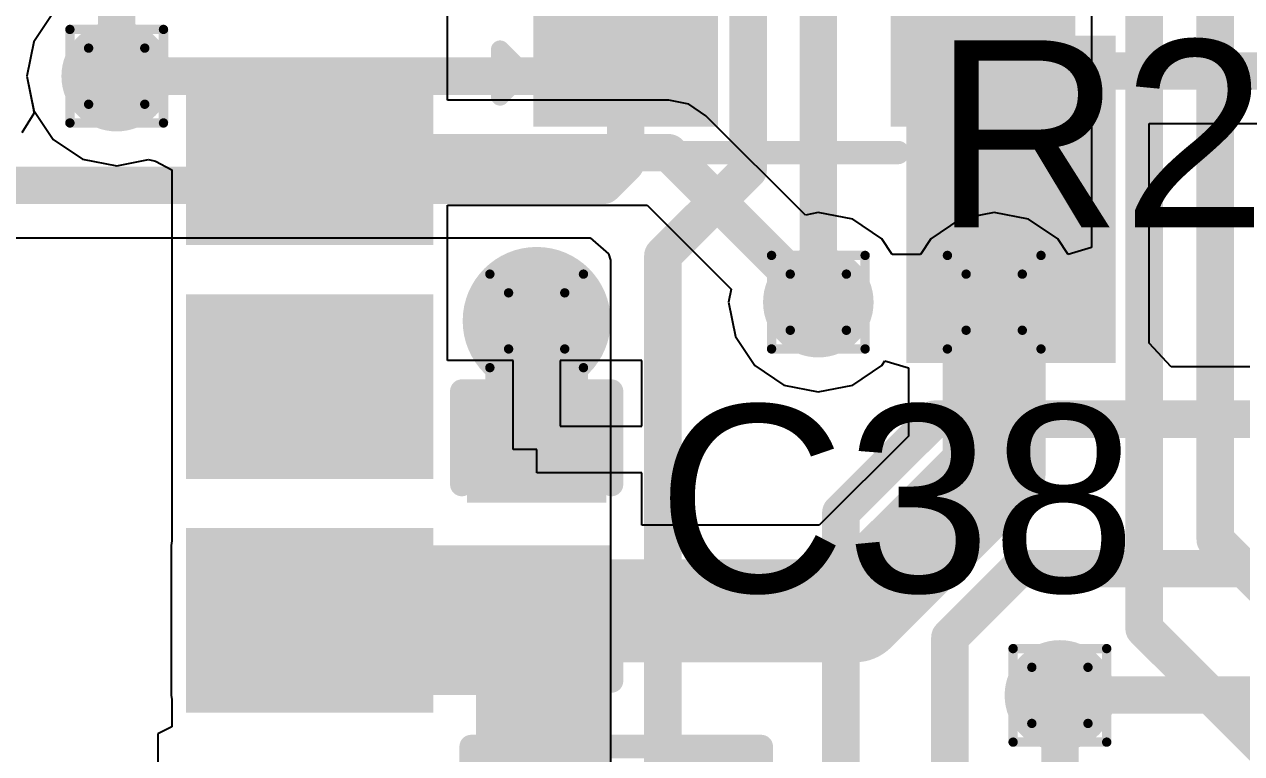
# Model space of a CAD drawing. Header units: inches. Extents: x -8 to 210, y -39 to 109.
# Drawn here: x 13.42 to 20.03, y 31.56 to 35.52 of the extents above; entities that cross this region are included whole.
import ezdxf

# ---------------------------------------------------------------- set-up
doc = ezdxf.new("R2010")
doc.units = ezdxf.units.IN
for name, color, linetype in [('Bottom Layer', 5, 'Continuous'), ('Bottom Overlay', 54, 'Continuous'), ('Bottom Paste', 16, 'Continuous'), ('Bottom Solder', 6, 'Continuous'), ('Drill Drawing', 1, 'Continuous'), ('Top Layer', 1, 'Continuous'), ('Top Overlay', 2, 'Continuous'), ('Top Paste', 8, 'Continuous'), ('Top Solder', 216, 'Continuous'), ('Via Holes', 16, 'Continuous')]:
    doc.layers.add(name, color=color, linetype=linetype)
doc.styles.add('Arial', font='', dxfattribs={"height": 0.2})
doc.styles.get('Arial').set_extended_font_data('Arial')

# ---------------------------------------------------------------- blocks, each defined once
blk = doc.blocks.new('XKNANO_113_9')
at = {"layer": 'Top Layer'}
for points in [[(-2.69, 7.31), (-1.89, 7.31), (-1.89, 6.17), (-2.69, 6.17)], [(-1.42, 7.31), (-0.62, 7.31), (-0.62, 6.17), (-1.42, 6.17)], [(-0.15, 7.31), (0.65, 7.31), (0.65, 6.17), (-0.15, 6.17)]]:
    blk.add_hatch(color=1, dxfattribs=at).paths.add_polyline_path(points)
at = {"layer": 'Top Paste'}
for points in [[(-2.69, 7.31), (-1.89, 7.31), (-1.89, 6.17), (-2.69, 6.17)], [(-1.42, 7.31), (-0.62, 7.31), (-0.62, 6.17), (-1.42, 6.17)], [(-0.15, 7.31), (0.65, 7.31), (0.65, 6.17), (-0.15, 6.17)]]:
    blk.add_hatch(color=8, dxfattribs=at).paths.add_polyline_path(points)
at = {"layer": 'Top Solder'}
for points in [[(-2.7916, 7.4116), (-1.7884, 7.4116), (-1.7884, 6.0684), (-2.7916, 6.0684)], [(-1.5216, 7.4116), (-0.5184, 7.4116), (-0.5184, 6.0684), (-1.5216, 6.0684)], [(-0.2516, 7.4116), (0.7516, 7.4116), (0.7516, 6.0684), (-0.2516, 6.0684)]]:
    blk.add_hatch(color=216, dxfattribs=at).paths.add_polyline_path(points)
blk = doc.blocks.new('SOT_363_B_17')
at = {"layer": 'Bottom Layer'}
for points in [[(-1.37, 0.45), (-1.37, 0.85), (-0.57, 0.85), (-0.57, 0.45)], [(0.57, 0.45), (0.57, 0.85), (1.37, 0.85), (1.37, 0.45)], [(-1.37, -0.2), (-1.37, 0.2), (-0.57, 0.2), (-0.57, -0.2)], [(0.57, -0.2), (0.57, 0.2), (1.37, 0.2), (1.37, -0.2)], [(-1.37, -0.85), (-1.37, -0.45), (-0.57, -0.45), (-0.57, -0.85)], [(0.57, -0.85), (0.57, -0.45), (1.37, -0.45), (1.37, -0.85)]]:
    blk.add_hatch(color=5, dxfattribs=at).paths.add_polyline_path(points)
at = {"layer": 'Bottom Paste'}
for points in [[(-1.37, 0.45), (-1.37, 0.85), (-0.57, 0.85), (-0.57, 0.45)], [(0.57, 0.45), (0.57, 0.85), (1.37, 0.85), (1.37, 0.45)], [(-1.37, -0.2), (-1.37, 0.2), (-0.57, 0.2), (-0.57, -0.2)], [(0.57, -0.2), (0.57, 0.2), (1.37, 0.2), (1.37, -0.2)], [(-1.37, -0.85), (-1.37, -0.45), (-0.57, -0.45), (-0.57, -0.85)], [(0.57, -0.85), (0.57, -0.45), (1.37, -0.45), (1.37, -0.85)]]:
    blk.add_hatch(color=16, dxfattribs=at).paths.add_polyline_path(points)
at = {"layer": 'Bottom Solder'}
for points in [[(-1.4716, 0.3484), (-1.4716, 0.9516), (-0.4684, 0.9516), (-0.4684, 0.3484)], [(0.4684, 0.3484), (0.4684, 0.9516), (1.4716, 0.9516), (1.4716, 0.3484)], [(-1.4716, -0.3016), (-1.4716, 0.3016), (-0.4684, 0.3016), (-0.4684, -0.3016)], [(0.4684, -0.3016), (0.4684, 0.3016), (1.4716, 0.3016), (1.4716, -0.3016)], [(-1.4716, -0.9516), (-1.4716, -0.3484), (-0.4684, -0.3484), (-0.4684, -0.9516)], [(0.4684, -0.9516), (0.4684, -0.3484), (1.4716, -0.3484), (1.4716, -0.9516)]]:
    blk.add_hatch(color=6, dxfattribs=at).paths.add_polyline_path(points)
at = {"layer": 'Bottom Overlay'}
for points in [[(-0.6604, 1.0922, 0.127, 0.127, 0), (0.508, 1.0922, 0.127, 0.127, 0)], [(-1.651, -0.5334, 0.1, 0.1, 0), (-1.524, -0.6604, 0.1, 0.1, 0)], [(-1.651, -0.7874, 0.1, 0.1, 0), (-1.651, -0.5334, 0.1, 0.1, 0)], [(-1.651, -0.7874, 0.1, 0.1, 0), (-1.524, -0.6604, 0.1, 0.1, 0)], [(-0.6604, -1.0922, 0.127, 0.127, 0), (0.508, -1.0922, 0.127, 0.127, 0)]]:
    blk.add_lwpolyline(points, format="xyseb", dxfattribs=at)
for points in [[(-0.6921, 1.0922, 0.0635, 0.0635, 1), (-0.6287, 1.0922, 0.0635, 0.0635, 1)], [(0.4763, 1.0922, 0.0635, 0.0635, 1), (0.5398, 1.0922, 0.0635, 0.0635, 1)], [(-1.676, -0.5334, 0.05, 0.05, 1), (-1.626, -0.5334, 0.05, 0.05, 1)], [(-1.676, -0.5334, 0.05, 0.05, 1), (-1.626, -0.5334, 0.05, 0.05, 1)], [(-1.549, -0.6604, 0.05, 0.05, 1), (-1.499, -0.6604, 0.05, 0.05, 1)], [(-1.549, -0.6604, 0.05, 0.05, 1), (-1.499, -0.6604, 0.05, 0.05, 1)], [(-1.676, -0.7874, 0.05, 0.05, 1), (-1.626, -0.7874, 0.05, 0.05, 1)], [(-1.676, -0.7874, 0.05, 0.05, 1), (-1.626, -0.7874, 0.05, 0.05, 1)], [(-0.6921, -1.0922, 0.0635, 0.0635, 1), (-0.6287, -1.0922, 0.0635, 0.0635, 1)], [(0.4763, -1.0922, 0.0635, 0.0635, 1), (0.5398, -1.0922, 0.0635, 0.0635, 1)]]:
    blk.add_lwpolyline(points, format="xyseb", close=True, dxfattribs=at)
blk = doc.blocks.new('R___0402_44')
at = {"layer": 'Top Layer'}
for points in [[(-0.6985, -0.3175), (-0.6985, 0.3175), (-0.2413, 0.3175), (-0.2413, -0.3175)], [(0.2413, -0.3175), (0.2413, 0.3175), (0.6985, 0.3175), (0.6985, -0.3175)]]:
    blk.add_hatch(color=1, dxfattribs=at).paths.add_polyline_path(points)
at = {"layer": 'Top Paste'}
for points in [[(-0.6985, -0.3175), (-0.6985, 0.3175), (-0.2413, 0.3175), (-0.2413, -0.3175)], [(0.2413, -0.3175), (0.2413, 0.3175), (0.6985, 0.3175), (0.6985, -0.3175)]]:
    blk.add_hatch(color=8, dxfattribs=at).paths.add_polyline_path(points)
at = {"layer": 'Top Solder'}
for points in [[(-0.7535, -0.3725), (-0.7535, 0.3725), (-0.1863, 0.3725), (-0.1863, -0.3725)], [(0.1863, -0.3725), (0.1863, 0.3725), (0.7535, 0.3725), (0.7535, -0.3725)]]:
    blk.add_hatch(color=216, dxfattribs=at).paths.add_polyline_path(points)
at = {"layer": 'Top Overlay'}
for points in [[(-0.7874, -0.4064, 0.127, 0.127, 0), (-0.7874, 0.4064, 0.127, 0.127, 0)], [(-0.7874, 0.4064, 0.127, 0.127, 0), (0.7874, 0.4064, 0.127, 0.127, 0)], [(0.7874, -0.4064, 0.127, 0.127, 0), (0.7874, 0.4064, 0.127, 0.127, 0)], [(-0.7874, -0.4064, 0.127, 0.127, 0), (0.7874, -0.4064, 0.127, 0.127, 0)], [(-0.8128, -0.4318, 0.00323, 0.00323, 0), (0.8128, -0.4318, 0.00323, 0.00323, 0)]]:
    blk.add_lwpolyline(points, format="xyseb", dxfattribs=at)
for points in [[(-0.8191, 0.4064, 0.0635, 0.0635, 1), (-0.7556, 0.4064, 0.0635, 0.0635, 1)], [(-0.8191, 0.4064, 0.0635, 0.0635, 1), (-0.7556, 0.4064, 0.0635, 0.0635, 1)], [(0.7556, 0.4064, 0.0635, 0.0635, 1), (0.8191, 0.4064, 0.0635, 0.0635, 1)], [(0.7556, 0.4064, 0.0635, 0.0635, 1), (0.8191, 0.4064, 0.0635, 0.0635, 1)], [(-0.8191, -0.4064, 0.0635, 0.0635, 1), (-0.7556, -0.4064, 0.0635, 0.0635, 1)], [(-0.8191, -0.4064, 0.0635, 0.0635, 1), (-0.7556, -0.4064, 0.0635, 0.0635, 1)], [(0.7556, -0.4064, 0.0635, 0.0635, 1), (0.8191, -0.4064, 0.0635, 0.0635, 1)], [(0.7556, -0.4064, 0.0635, 0.0635, 1), (0.8191, -0.4064, 0.0635, 0.0635, 1)], [(-0.8136, -0.4318, 0.00161, 0.00161, 1), (-0.812, -0.4318, 0.00161, 0.00161, 1)], [(0.812, -0.4318, 0.00161, 0.00161, 1), (0.8136, -0.4318, 0.00161, 0.00161, 1)]]:
    blk.add_lwpolyline(points, format="xyseb", close=True, dxfattribs=at)
blk = doc.blocks.new('C___0402_122')
at = {"layer": 'Top Layer'}
for points in [[(-0.6985, -0.3175), (-0.6985, 0.3175), (-0.2413, 0.3175), (-0.2413, -0.3175)], [(0.2413, -0.3175), (0.2413, 0.3175), (0.6985, 0.3175), (0.6985, -0.3175)]]:
    blk.add_hatch(color=1, dxfattribs=at).paths.add_polyline_path(points)
at = {"layer": 'Top Paste'}
for points in [[(-0.6985, -0.3175), (-0.6985, 0.3175), (-0.2413, 0.3175), (-0.2413, -0.3175)], [(0.2413, -0.3175), (0.2413, 0.3175), (0.6985, 0.3175), (0.6985, -0.3175)]]:
    blk.add_hatch(color=8, dxfattribs=at).paths.add_polyline_path(points)
at = {"layer": 'Top Solder'}
for points in [[(-0.7585, -0.3775), (-0.7585, 0.3775), (-0.1813, 0.3775), (-0.1813, -0.3775)], [(0.1813, -0.3775), (0.1813, 0.3775), (0.7585, 0.3775), (0.7585, -0.3775)]]:
    blk.add_hatch(color=216, dxfattribs=at).paths.add_polyline_path(points)
at = {"layer": 'Top Overlay'}
for points in [[(-0.7874, 0.4064, 0.127, 0.127, 0), (-0.2794, 0.4064, 0.127, 0.127, 0)], [(-0.7874, 0.4064, 0.127, 0.127, 0), (-0.7874, -0.4064, 0.127, 0.127, 0)], [(0.2794, 0.4064, 0.127, 0.127, 0), (0.7874, 0.4064, 0.127, 0.127, 0)], [(0.7874, 0.4064, 0.127, 0.127, 0), (0.7874, -0.4064, 0.127, 0.127, 0)], [(-0.7874, -0.4064, 0.127, 0.127, 0), (-0.2794, -0.4064, 0.127, 0.127, 0)], [(0.2794, -0.4064, 0.127, 0.127, 0), (0.7874, -0.4064, 0.127, 0.127, 0)]]:
    blk.add_lwpolyline(points, format="xyseb", dxfattribs=at)
for points in [[(-0.8191, 0.4064, 0.0635, 0.0635, 1), (-0.7556, 0.4064, 0.0635, 0.0635, 1)], [(-0.8191, 0.4064, 0.0635, 0.0635, 1), (-0.7556, 0.4064, 0.0635, 0.0635, 1)], [(-0.3111, 0.4064, 0.0635, 0.0635, 1), (-0.2477, 0.4064, 0.0635, 0.0635, 1)], [(0.2477, 0.4064, 0.0635, 0.0635, 1), (0.3111, 0.4064, 0.0635, 0.0635, 1)], [(0.7556, 0.4064, 0.0635, 0.0635, 1), (0.8191, 0.4064, 0.0635, 0.0635, 1)], [(0.7556, 0.4064, 0.0635, 0.0635, 1), (0.8191, 0.4064, 0.0635, 0.0635, 1)], [(-0.8191, -0.4064, 0.0635, 0.0635, 1), (-0.7556, -0.4064, 0.0635, 0.0635, 1)], [(-0.8191, -0.4064, 0.0635, 0.0635, 1), (-0.7556, -0.4064, 0.0635, 0.0635, 1)], [(-0.3111, -0.4064, 0.0635, 0.0635, 1), (-0.2477, -0.4064, 0.0635, 0.0635, 1)], [(0.2477, -0.4064, 0.0635, 0.0635, 1), (0.3111, -0.4064, 0.0635, 0.0635, 1)], [(0.7556, -0.4064, 0.0635, 0.0635, 1), (0.8191, -0.4064, 0.0635, 0.0635, 1)], [(0.7556, -0.4064, 0.0635, 0.0635, 1), (0.8191, -0.4064, 0.0635, 0.0635, 1)]]:
    blk.add_lwpolyline(points, format="xyseb", close=True, dxfattribs=at)

msp = doc.modelspace()

# ---------------------------------------------------------------- hatches: boundary and pattern name
at = {"layer": 'Bottom Layer'}
h = msp.add_hatch(color=5, dxfattribs=at)
edge = h.paths.add_edge_path()
edge.add_arc((13.9257, 35.238), 0.3, 0, 360)
msp.add_hatch(color=5, dxfattribs=at).paths.add_polyline_path([(18.2118, 33.6804), (19.3484, 33.6804), (19.3484, 35.4584), (18.2118, 35.4584)])
h = msp.add_hatch(color=5, dxfattribs=at)
edge = h.paths.add_edge_path()
edge.add_arc((17.734, 34.0106), 0.3, 0, 360)
h = msp.add_hatch(color=5, dxfattribs=at)
edge = h.paths.add_edge_path()
edge.add_arc((18.6887, 34.0106), 0.3, 0, 360)
h = msp.add_hatch(color=5, dxfattribs=at)
edge = h.paths.add_edge_path()
edge.add_arc((16.2052, 33.909), 0.3, 0, 360)
h = msp.add_hatch(color=5, dxfattribs=at)
edge = h.paths.add_edge_path()
edge.add_arc((19.0452, 31.8752), 0.3, 0, 360)
at = {"layer": 'Bottom Solder'}
h = msp.add_hatch(color=6, dxfattribs=at)
edge = h.paths.add_edge_path()
edge.add_arc((16.2052, 33.909), 0.4016, 0, 360)
at = {"layer": 'Top Layer'}
h = msp.add_hatch(color=1, dxfattribs=at)
edge = h.paths.add_edge_path()
edge.add_arc((13.9257, 35.238), 0.3, 0, 360)
h = msp.add_hatch(color=1, dxfattribs=at)
edge = h.paths.add_edge_path()
edge.add_arc((17.734, 34.0106), 0.3, 0, 360)
h = msp.add_hatch(color=1, dxfattribs=at)
edge = h.paths.add_edge_path()
edge.add_arc((18.6887, 34.0106), 0.3, 0, 360)
h = msp.add_hatch(color=1, dxfattribs=at)
edge = h.paths.add_edge_path()
edge.add_arc((16.2052, 33.909), 0.3, 0, 360)
for points in [[(14.4018, 31.877), (16.5862, 31.877), (16.5862, 32.6898), (14.4018, 32.6898)], [(15.875, 30.734), (16.6116, 30.734), (16.6116, 32.6898), (15.875, 32.6898)]]:
    msp.add_hatch(color=1, dxfattribs=at).paths.add_polyline_path(points)
h = msp.add_hatch(color=1, dxfattribs=at)
edge = h.paths.add_edge_path()
edge.add_arc((19.0452, 31.8752), 0.3, 0, 360)
at = {"layer": 'Top Solder'}
h = msp.add_hatch(color=216, dxfattribs=at)
edge = h.paths.add_edge_path()
edge.add_arc((16.2052, 33.909), 0.4016, 0, 360)
at = {"layer": 'Via Holes'}
h = msp.add_hatch(color=7, dxfattribs=at)
edge = h.paths.add_edge_path()
edge.add_arc((13.9257, 35.238), 0.15, 0, 360)
h = msp.add_hatch(color=7, dxfattribs=at)
edge = h.paths.add_edge_path()
edge.add_arc((17.734, 34.0106), 0.15, 0, 360)
h = msp.add_hatch(color=7, dxfattribs=at)
edge = h.paths.add_edge_path()
edge.add_arc((18.6887, 34.0106), 0.15, 0, 360)
h = msp.add_hatch(color=7, dxfattribs=at)
edge = h.paths.add_edge_path()
edge.add_arc((16.2052, 33.909), 0.15, 0, 360)
h = msp.add_hatch(color=7, dxfattribs=at)
edge = h.paths.add_edge_path()
edge.add_arc((19.0452, 31.8752), 0.15, 0, 360)

# ---------------------------------------------------------------- linework, layer by layer
at = {"layer": 'Bottom Layer'}
for p, q in [((13.5812, 35.5825), (13.4756, 35.4244)), ((13.4756, 35.4244), (13.4385, 35.238)), ((13.4385, 35.238), (13.4744, 35.0575)), ((13.4759, 35.0351), (13.4103, 34.9305)), ((13.4744, 35.0575), (13.4759, 35.0351)), ((19.5296, 33.7872), (19.5296, 34.9807)), ((19.5296, 34.9807), (60.013, 34.9807)), ((13.3371, 34.3607), (16.4951, 34.3607)), ((16.4951, 34.3607), (16.5951, 34.2728)), ((16.5951, 34.2728), (16.6053, 34.2385)), ((16.6053, 34.2385), (16.6053, 30.6734)), ((19.6483, 33.6602), (19.5296, 33.7872)), ((60.1472, 33.6602), (19.6483, 33.6602))]:
    msp.add_line(p, q, dxfattribs=at)
for points in [[(17.353, 34.7266, 0.2032, 0.2032, 0), (17.353, 35.9458, 0.2032, 0.2032, 0)], [(17.734, 34.0106, 0.2032, 0.2032, 0), (17.734, 35.6236, 0.2032, 0.2032, 0)], [(18.8189, 35.2656, 0.3048, 0.3048, 0), (18.8665, 35.218, 0.3048, 0.3048, 0)], [(16.6878, 34.7646, 0.2032, 0.2032, 0), (16.6878, 35.2656, 0.2032, 0.2032, 0)], [(18.6278, 35.2656, 0.2032, 0.2032, 0), (18.8189, 35.2656, 0.2032, 0.2032, 0)], [(18.8665, 34.0671, 0.3048, 0.3048, 0), (18.8665, 35.218, 0.3048, 0.3048, 0)], [(18.8189, 35.2656, 0.2032, 0.2032, 0), (60.131, 35.2656, 0.2032, 0.2032, 0)], [(13.9257, 35.238, 0.2032, 0.2032, 0), (16.6878, 35.238, 0.2032, 0.2032, 0)], [(16.5688, 34.6456, 0.2032, 0.2032, 0), (16.6878, 34.7646, 0.2032, 0.2032, 0)], [(16.8902, 34.2638, 0.2032, 0.2032, 0), (17.353, 34.7266, 0.2032, 0.2032, 0)], [(9.4742, 34.6456, 0.2032, 0.2032, 0), (16.5688, 34.6456, 0.2032, 0.2032, 0)], [(16.8902, 30.5554, 0.2032, 0.2032, 0), (16.8902, 34.2638, 0.2032, 0.2032, 0)], [(17.8562, 32.8676, 0.2032, 0.2032, 0), (18.3639, 33.3753, 0.2032, 0.2032, 0)], [(18.3639, 33.3753, 0.2032, 0.2032, 0), (60.5315, 33.3753, 0.2032, 0.2032, 0)], [(17.8562, 29.7434, 0.2032, 0.2032, 0), (17.8562, 32.8676, 0.2032, 0.2032, 0)], [(18.448, 32.1894, 0.2032, 0.2032, 0), (18.8214, 32.5628, 0.2032, 0.2032, 0)], [(18.8214, 32.5628, 0.2032, 0.2032, 0), (60.325, 32.5628, 0.2032, 0.2032, 0)], [(18.448, 31.1658, 0.2032, 0.2032, 0), (18.448, 32.1894, 0.2032, 0.2032, 0)], [(19.0452, 31.8752, 0.2032, 0.2032, 0), (19.0452, 31.877, 0.2032, 0.2032, 0)], [(19.0452, 31.877, 0.2032, 0.2032, 0), (59.052, 31.877, 0.2032, 0.2032, 0)]]:
    msp.add_lwpolyline(points, format="xyseb", dxfattribs=at)
for points in [[(18.7427, 35.2656, 0.1524, 0.1524, 1), (18.8951, 35.2656, 0.1524, 0.1524, 1)], [(16.637, 35.2656, 0.1016, 0.1016, 1), (16.7386, 35.2656, 0.1016, 0.1016, 1)], [(18.577, 35.2656, 0.1016, 0.1016, 1), (18.6786, 35.2656, 0.1016, 0.1016, 1)], [(18.7903, 35.218, 0.1524, 0.1524, 1), (18.9427, 35.218, 0.1524, 0.1524, 1)], [(18.7903, 35.218, 0.1524, 0.1524, 1), (18.9427, 35.218, 0.1524, 0.1524, 1)], [(18.7681, 35.2656, 0.1016, 0.1016, 1), (18.8697, 35.2656, 0.1016, 0.1016, 1)], [(18.7681, 35.2656, 0.1016, 0.1016, 1), (18.8697, 35.2656, 0.1016, 0.1016, 1)], [(13.8749, 35.238, 0.1016, 0.1016, 1), (13.9765, 35.238, 0.1016, 0.1016, 1)], [(16.637, 35.238, 0.1016, 0.1016, 1), (16.7386, 35.238, 0.1016, 0.1016, 1)], [(16.637, 34.7646, 0.1016, 0.1016, 1), (16.7386, 34.7646, 0.1016, 0.1016, 1)], [(16.637, 34.7646, 0.1016, 0.1016, 1), (16.7386, 34.7646, 0.1016, 0.1016, 1)], [(17.3022, 34.7266, 0.1016, 0.1016, 1), (17.4038, 34.7266, 0.1016, 0.1016, 1)], [(17.3022, 34.7266, 0.1016, 0.1016, 1), (17.4038, 34.7266, 0.1016, 0.1016, 1)], [(16.518, 34.6456, 0.1016, 0.1016, 1), (16.6196, 34.6456, 0.1016, 0.1016, 1)], [(16.518, 34.6456, 0.1016, 0.1016, 1), (16.6196, 34.6456, 0.1016, 0.1016, 1)], [(16.8394, 34.2638, 0.1016, 0.1016, 1), (16.941, 34.2638, 0.1016, 0.1016, 1)], [(16.8394, 34.2638, 0.1016, 0.1016, 1), (16.941, 34.2638, 0.1016, 0.1016, 1)], [(18.7903, 34.0671, 0.1524, 0.1524, 1), (18.9427, 34.0671, 0.1524, 0.1524, 1)], [(17.6832, 34.0106, 0.1016, 0.1016, 1), (17.7848, 34.0106, 0.1016, 0.1016, 1)], [(18.3131, 33.3753, 0.1016, 0.1016, 1), (18.4147, 33.3753, 0.1016, 0.1016, 1)], [(18.3131, 33.3753, 0.1016, 0.1016, 1), (18.4147, 33.3753, 0.1016, 0.1016, 1)], [(17.8054, 32.8676, 0.1016, 0.1016, 1), (17.907, 32.8676, 0.1016, 0.1016, 1)], [(17.8054, 32.8676, 0.1016, 0.1016, 1), (17.907, 32.8676, 0.1016, 0.1016, 1)], [(18.7706, 32.5628, 0.1016, 0.1016, 1), (18.8722, 32.5628, 0.1016, 0.1016, 1)], [(18.7706, 32.5628, 0.1016, 0.1016, 1), (18.8722, 32.5628, 0.1016, 0.1016, 1)], [(18.3972, 32.1894, 0.1016, 0.1016, 1), (18.4988, 32.1894, 0.1016, 0.1016, 1)], [(18.3972, 32.1894, 0.1016, 0.1016, 1), (18.4988, 32.1894, 0.1016, 0.1016, 1)], [(18.9944, 31.877, 0.1016, 0.1016, 1), (19.096, 31.877, 0.1016, 0.1016, 1)], [(18.9944, 31.877, 0.1016, 0.1016, 1), (19.096, 31.877, 0.1016, 0.1016, 1)], [(18.9944, 31.8752, 0.1016, 0.1016, 1), (19.096, 31.8752, 0.1016, 0.1016, 1)]]:
    msp.add_lwpolyline(points, format="xyseb", close=True, dxfattribs=at)
at = {"layer": 'Drill Drawing'}
for points in [[(13.6717, 35.492, 0.0508, 0.0508, 0), (14.1797, 35.492, 0.0508, 0.0508, 0)], [(13.6717, 34.984, 0.0508, 0.0508, 0), (13.6717, 35.492, 0.0508, 0.0508, 0)], [(14.1797, 34.984, 0.0508, 0.0508, 0), (14.1797, 35.492, 0.0508, 0.0508, 0)], [(13.7733, 35.3904, 0.0508, 0.0508, 0), (14.0781, 35.3904, 0.0508, 0.0508, 0)], [(13.7733, 35.0856, 0.0508, 0.0508, 0), (13.7733, 35.3904, 0.0508, 0.0508, 0)], [(14.0781, 35.0856, 0.0508, 0.0508, 0), (14.0781, 35.3904, 0.0508, 0.0508, 0)], [(13.7733, 35.0856, 0.0508, 0.0508, 0), (14.0781, 35.0856, 0.0508, 0.0508, 0)], [(13.6717, 34.984, 0.0508, 0.0508, 0), (14.1797, 34.984, 0.0508, 0.0508, 0)], [(17.48, 34.2646, 0.0508, 0.0508, 0), (17.988, 34.2646, 0.0508, 0.0508, 0)], [(17.48, 33.7566, 0.0508, 0.0508, 0), (17.48, 34.2646, 0.0508, 0.0508, 0)], [(17.988, 33.7566, 0.0508, 0.0508, 0), (17.988, 34.2646, 0.0508, 0.0508, 0)], [(18.4347, 34.2646, 0.0508, 0.0508, 0), (18.9427, 34.2646, 0.0508, 0.0508, 0)], [(18.4347, 33.7566, 0.0508, 0.0508, 0), (18.4347, 34.2646, 0.0508, 0.0508, 0)], [(18.9427, 33.7566, 0.0508, 0.0508, 0), (18.9427, 34.2646, 0.0508, 0.0508, 0)], [(15.9512, 34.163, 0.0508, 0.0508, 0), (16.4592, 34.163, 0.0508, 0.0508, 0)], [(15.9512, 33.655, 0.0508, 0.0508, 0), (15.9512, 34.163, 0.0508, 0.0508, 0)], [(16.4592, 33.655, 0.0508, 0.0508, 0), (16.4592, 34.163, 0.0508, 0.0508, 0)], [(17.5816, 34.163, 0.0508, 0.0508, 0), (17.8864, 34.163, 0.0508, 0.0508, 0)], [(17.5816, 33.8582, 0.0508, 0.0508, 0), (17.5816, 34.163, 0.0508, 0.0508, 0)], [(17.8864, 33.8582, 0.0508, 0.0508, 0), (17.8864, 34.163, 0.0508, 0.0508, 0)], [(18.5363, 34.163, 0.0508, 0.0508, 0), (18.8411, 34.163, 0.0508, 0.0508, 0)], [(18.5363, 33.8582, 0.0508, 0.0508, 0), (18.5363, 34.163, 0.0508, 0.0508, 0)], [(18.8411, 33.8582, 0.0508, 0.0508, 0), (18.8411, 34.163, 0.0508, 0.0508, 0)], [(16.0528, 34.0614, 0.0508, 0.0508, 0), (16.3576, 34.0614, 0.0508, 0.0508, 0)], [(16.0528, 33.7566, 0.0508, 0.0508, 0), (16.0528, 34.0614, 0.0508, 0.0508, 0)], [(16.3576, 33.7566, 0.0508, 0.0508, 0), (16.3576, 34.0614, 0.0508, 0.0508, 0)], [(17.5816, 33.8582, 0.0508, 0.0508, 0), (17.8864, 33.8582, 0.0508, 0.0508, 0)], [(18.5363, 33.8582, 0.0508, 0.0508, 0), (18.8411, 33.8582, 0.0508, 0.0508, 0)], [(16.0528, 33.7566, 0.0508, 0.0508, 0), (16.3576, 33.7566, 0.0508, 0.0508, 0)], [(17.48, 33.7566, 0.0508, 0.0508, 0), (17.988, 33.7566, 0.0508, 0.0508, 0)], [(18.4347, 33.7566, 0.0508, 0.0508, 0), (18.9427, 33.7566, 0.0508, 0.0508, 0)], [(15.9512, 33.655, 0.0508, 0.0508, 0), (16.4592, 33.655, 0.0508, 0.0508, 0)], [(18.7912, 32.1292, 0.0508, 0.0508, 0), (19.2992, 32.1292, 0.0508, 0.0508, 0)], [(18.7912, 31.6212, 0.0508, 0.0508, 0), (18.7912, 32.1292, 0.0508, 0.0508, 0)], [(19.2992, 31.6212, 0.0508, 0.0508, 0), (19.2992, 32.1292, 0.0508, 0.0508, 0)], [(18.8928, 32.0276, 0.0508, 0.0508, 0), (19.1976, 32.0276, 0.0508, 0.0508, 0)], [(18.8928, 31.7228, 0.0508, 0.0508, 0), (18.8928, 32.0276, 0.0508, 0.0508, 0)], [(19.1976, 31.7228, 0.0508, 0.0508, 0), (19.1976, 32.0276, 0.0508, 0.0508, 0)], [(18.8928, 31.7228, 0.0508, 0.0508, 0), (19.1976, 31.7228, 0.0508, 0.0508, 0)], [(18.7912, 31.6212, 0.0508, 0.0508, 0), (19.2992, 31.6212, 0.0508, 0.0508, 0)]]:
    msp.add_lwpolyline(points, format="xyseb", dxfattribs=at)
for points in [[(13.659, 35.492, 0.0254, 0.0254, 1), (13.6844, 35.492, 0.0254, 0.0254, 1)], [(13.659, 35.492, 0.0254, 0.0254, 1), (13.6844, 35.492, 0.0254, 0.0254, 1)], [(14.167, 35.492, 0.0254, 0.0254, 1), (14.1924, 35.492, 0.0254, 0.0254, 1)], [(14.167, 35.492, 0.0254, 0.0254, 1), (14.1924, 35.492, 0.0254, 0.0254, 1)], [(13.7606, 35.3904, 0.0254, 0.0254, 1), (13.786, 35.3904, 0.0254, 0.0254, 1)], [(13.7606, 35.3904, 0.0254, 0.0254, 1), (13.786, 35.3904, 0.0254, 0.0254, 1)], [(14.0654, 35.3904, 0.0254, 0.0254, 1), (14.0908, 35.3904, 0.0254, 0.0254, 1)], [(14.0654, 35.3904, 0.0254, 0.0254, 1), (14.0908, 35.3904, 0.0254, 0.0254, 1)], [(13.7606, 35.0856, 0.0254, 0.0254, 1), (13.786, 35.0856, 0.0254, 0.0254, 1)], [(13.7606, 35.0856, 0.0254, 0.0254, 1), (13.786, 35.0856, 0.0254, 0.0254, 1)], [(14.0654, 35.0856, 0.0254, 0.0254, 1), (14.0908, 35.0856, 0.0254, 0.0254, 1)], [(14.0654, 35.0856, 0.0254, 0.0254, 1), (14.0908, 35.0856, 0.0254, 0.0254, 1)], [(13.659, 34.984, 0.0254, 0.0254, 1), (13.6844, 34.984, 0.0254, 0.0254, 1)], [(13.659, 34.984, 0.0254, 0.0254, 1), (13.6844, 34.984, 0.0254, 0.0254, 1)], [(14.167, 34.984, 0.0254, 0.0254, 1), (14.1924, 34.984, 0.0254, 0.0254, 1)], [(14.167, 34.984, 0.0254, 0.0254, 1), (14.1924, 34.984, 0.0254, 0.0254, 1)], [(17.4673, 34.2646, 0.0254, 0.0254, 1), (17.4927, 34.2646, 0.0254, 0.0254, 1)], [(17.4673, 34.2646, 0.0254, 0.0254, 1), (17.4927, 34.2646, 0.0254, 0.0254, 1)], [(17.9753, 34.2646, 0.0254, 0.0254, 1), (18.0007, 34.2646, 0.0254, 0.0254, 1)], [(17.9753, 34.2646, 0.0254, 0.0254, 1), (18.0007, 34.2646, 0.0254, 0.0254, 1)], [(18.422, 34.2646, 0.0254, 0.0254, 1), (18.4474, 34.2646, 0.0254, 0.0254, 1)], [(18.422, 34.2646, 0.0254, 0.0254, 1), (18.4474, 34.2646, 0.0254, 0.0254, 1)], [(18.93, 34.2646, 0.0254, 0.0254, 1), (18.9554, 34.2646, 0.0254, 0.0254, 1)], [(18.93, 34.2646, 0.0254, 0.0254, 1), (18.9554, 34.2646, 0.0254, 0.0254, 1)], [(15.9385, 34.163, 0.0254, 0.0254, 1), (15.9639, 34.163, 0.0254, 0.0254, 1)], [(15.9385, 34.163, 0.0254, 0.0254, 1), (15.9639, 34.163, 0.0254, 0.0254, 1)], [(16.4465, 34.163, 0.0254, 0.0254, 1), (16.4719, 34.163, 0.0254, 0.0254, 1)], [(16.4465, 34.163, 0.0254, 0.0254, 1), (16.4719, 34.163, 0.0254, 0.0254, 1)], [(17.5689, 34.163, 0.0254, 0.0254, 1), (17.5943, 34.163, 0.0254, 0.0254, 1)], [(17.5689, 34.163, 0.0254, 0.0254, 1), (17.5943, 34.163, 0.0254, 0.0254, 1)], [(17.8737, 34.163, 0.0254, 0.0254, 1), (17.8991, 34.163, 0.0254, 0.0254, 1)], [(17.8737, 34.163, 0.0254, 0.0254, 1), (17.8991, 34.163, 0.0254, 0.0254, 1)], [(18.5236, 34.163, 0.0254, 0.0254, 1), (18.549, 34.163, 0.0254, 0.0254, 1)], [(18.5236, 34.163, 0.0254, 0.0254, 1), (18.549, 34.163, 0.0254, 0.0254, 1)], [(18.8284, 34.163, 0.0254, 0.0254, 1), (18.8538, 34.163, 0.0254, 0.0254, 1)], [(18.8284, 34.163, 0.0254, 0.0254, 1), (18.8538, 34.163, 0.0254, 0.0254, 1)], [(16.0401, 34.0614, 0.0254, 0.0254, 1), (16.0655, 34.0614, 0.0254, 0.0254, 1)], [(16.0401, 34.0614, 0.0254, 0.0254, 1), (16.0655, 34.0614, 0.0254, 0.0254, 1)], [(16.3449, 34.0614, 0.0254, 0.0254, 1), (16.3703, 34.0614, 0.0254, 0.0254, 1)], [(16.3449, 34.0614, 0.0254, 0.0254, 1), (16.3703, 34.0614, 0.0254, 0.0254, 1)], [(17.5689, 33.8582, 0.0254, 0.0254, 1), (17.5943, 33.8582, 0.0254, 0.0254, 1)], [(17.5689, 33.8582, 0.0254, 0.0254, 1), (17.5943, 33.8582, 0.0254, 0.0254, 1)], [(17.8737, 33.8582, 0.0254, 0.0254, 1), (17.8991, 33.8582, 0.0254, 0.0254, 1)], [(17.8737, 33.8582, 0.0254, 0.0254, 1), (17.8991, 33.8582, 0.0254, 0.0254, 1)], [(18.5236, 33.8582, 0.0254, 0.0254, 1), (18.549, 33.8582, 0.0254, 0.0254, 1)], [(18.5236, 33.8582, 0.0254, 0.0254, 1), (18.549, 33.8582, 0.0254, 0.0254, 1)], [(18.8284, 33.8582, 0.0254, 0.0254, 1), (18.8538, 33.8582, 0.0254, 0.0254, 1)], [(18.8284, 33.8582, 0.0254, 0.0254, 1), (18.8538, 33.8582, 0.0254, 0.0254, 1)], [(16.0401, 33.7566, 0.0254, 0.0254, 1), (16.0655, 33.7566, 0.0254, 0.0254, 1)], [(16.0401, 33.7566, 0.0254, 0.0254, 1), (16.0655, 33.7566, 0.0254, 0.0254, 1)], [(16.3449, 33.7566, 0.0254, 0.0254, 1), (16.3703, 33.7566, 0.0254, 0.0254, 1)], [(16.3449, 33.7566, 0.0254, 0.0254, 1), (16.3703, 33.7566, 0.0254, 0.0254, 1)], [(17.4673, 33.7566, 0.0254, 0.0254, 1), (17.4927, 33.7566, 0.0254, 0.0254, 1)], [(17.4673, 33.7566, 0.0254, 0.0254, 1), (17.4927, 33.7566, 0.0254, 0.0254, 1)], [(17.9753, 33.7566, 0.0254, 0.0254, 1), (18.0007, 33.7566, 0.0254, 0.0254, 1)], [(17.9753, 33.7566, 0.0254, 0.0254, 1), (18.0007, 33.7566, 0.0254, 0.0254, 1)], [(18.422, 33.7566, 0.0254, 0.0254, 1), (18.4474, 33.7566, 0.0254, 0.0254, 1)], [(18.422, 33.7566, 0.0254, 0.0254, 1), (18.4474, 33.7566, 0.0254, 0.0254, 1)], [(18.93, 33.7566, 0.0254, 0.0254, 1), (18.9554, 33.7566, 0.0254, 0.0254, 1)], [(18.93, 33.7566, 0.0254, 0.0254, 1), (18.9554, 33.7566, 0.0254, 0.0254, 1)], [(15.9385, 33.655, 0.0254, 0.0254, 1), (15.9639, 33.655, 0.0254, 0.0254, 1)], [(15.9385, 33.655, 0.0254, 0.0254, 1), (15.9639, 33.655, 0.0254, 0.0254, 1)], [(16.4465, 33.655, 0.0254, 0.0254, 1), (16.4719, 33.655, 0.0254, 0.0254, 1)], [(16.4465, 33.655, 0.0254, 0.0254, 1), (16.4719, 33.655, 0.0254, 0.0254, 1)], [(18.7785, 32.1292, 0.0254, 0.0254, 1), (18.8039, 32.1292, 0.0254, 0.0254, 1)], [(18.7785, 32.1292, 0.0254, 0.0254, 1), (18.8039, 32.1292, 0.0254, 0.0254, 1)], [(19.2865, 32.1292, 0.0254, 0.0254, 1), (19.3119, 32.1292, 0.0254, 0.0254, 1)], [(19.2865, 32.1292, 0.0254, 0.0254, 1), (19.3119, 32.1292, 0.0254, 0.0254, 1)], [(18.8801, 32.0276, 0.0254, 0.0254, 1), (18.9055, 32.0276, 0.0254, 0.0254, 1)], [(18.8801, 32.0276, 0.0254, 0.0254, 1), (18.9055, 32.0276, 0.0254, 0.0254, 1)], [(19.1849, 32.0276, 0.0254, 0.0254, 1), (19.2103, 32.0276, 0.0254, 0.0254, 1)], [(19.1849, 32.0276, 0.0254, 0.0254, 1), (19.2103, 32.0276, 0.0254, 0.0254, 1)], [(18.8801, 31.7228, 0.0254, 0.0254, 1), (18.9055, 31.7228, 0.0254, 0.0254, 1)], [(18.8801, 31.7228, 0.0254, 0.0254, 1), (18.9055, 31.7228, 0.0254, 0.0254, 1)], [(19.1849, 31.7228, 0.0254, 0.0254, 1), (19.2103, 31.7228, 0.0254, 0.0254, 1)], [(19.1849, 31.7228, 0.0254, 0.0254, 1), (19.2103, 31.7228, 0.0254, 0.0254, 1)], [(18.7785, 31.6212, 0.0254, 0.0254, 1), (18.8039, 31.6212, 0.0254, 0.0254, 1)], [(18.7785, 31.6212, 0.0254, 0.0254, 1), (18.8039, 31.6212, 0.0254, 0.0254, 1)], [(19.2865, 31.6212, 0.0254, 0.0254, 1), (19.3119, 31.6212, 0.0254, 0.0254, 1)], [(19.2865, 31.6212, 0.0254, 0.0254, 1), (19.3119, 31.6212, 0.0254, 0.0254, 1)]]:
    msp.add_lwpolyline(points, format="xyseb", close=True, dxfattribs=at)
at = {"layer": 'Top Layer'}
for p, q in [((15.721, 35.5144), (15.721, 36.6574)), ((19.2175, 36.031), (19.2175, 34.3078)), ((13.5812, 35.5825), (13.4756, 35.4244)), ((15.721, 35.4), (15.721, 35.5144)), ((15.721, 35.5144), (15.721, 35.5144)), ((13.4756, 35.4244), (13.4385, 35.238)), ((15.721, 35.3874), (15.721, 35.4)), ((15.721, 35.4), (15.721, 35.4)), ((15.721, 35.1071), (15.721, 35.3874)), ((13.4385, 35.238), (13.4756, 35.0515)), ((16.9224, 35.1071), (15.721, 35.1071)), ((17.0314, 35.0854), (16.9224, 35.1071)), ((16.9224, 35.1071), (16.9224, 35.1071)), ((17.1238, 35.0236), (17.0314, 35.0854)), ((13.4756, 35.0515), (13.5812, 34.8935)), ((17.6637, 34.4838), (17.1238, 35.0236)), ((13.5812, 34.8935), (13.7392, 34.7879)), ((13.7392, 34.7879), (13.9257, 34.7508)), ((13.9257, 34.7508), (14.0984, 34.7852)), ((14.0984, 34.7852), (14.1364, 34.7765)), ((14.1364, 34.7765), (14.2254, 34.7289)), ((14.2254, 34.7289), (14.2254, 34.2444)), ((15.721, 34.2444), (15.721, 34.5373)), ((15.721, 34.5373), (16.8044, 34.5373)), ((16.8044, 34.5373), (17.2608, 34.0809)), ((17.734, 34.4978), (17.6637, 34.4838)), ((17.9204, 34.4607), (17.734, 34.4978)), ((18.6887, 34.4978), (18.5023, 34.4607)), ((18.8751, 34.4607), (18.6887, 34.4978)), ((18.0785, 34.3551), (17.9204, 34.4607)), ((18.5023, 34.4607), (18.3442, 34.3551)), ((19.0332, 34.3551), (18.8751, 34.4607)), ((18.135, 34.2705), (18.0785, 34.3551)), ((18.3442, 34.3551), (18.2877, 34.2705)), ((19.0905, 34.2693), (19.0332, 34.3551)), ((19.2175, 34.3078), (19.0905, 34.2693)), ((14.2254, 34.2444), (14.2254, 34.2444)), ((14.2254, 34.2444), (14.2254, 34.13)), ((15.721, 34.13), (15.721, 34.2444)), ((15.721, 34.2444), (15.721, 34.2444)), ((18.2877, 34.2705), (18.135, 34.2705)), ((14.2254, 34.13), (14.2254, 34.13)), ((14.2254, 34.13), (14.2254, 32.9744)), ((15.721, 33.6931), (15.721, 34.13)), ((15.721, 34.13), (15.721, 34.13)), ((17.2608, 34.0809), (17.2468, 34.0106)), ((17.2468, 34.0106), (17.2839, 33.8242)), ((17.2839, 33.8242), (17.3895, 33.6661)), ((16.0782, 33.6931), (15.721, 33.6931)), ((16.0782, 33.2105), (16.0782, 33.6931)), ((16.7767, 33.6931), (16.3322, 33.6931)), ((16.3322, 33.6931), (16.3322, 33.3375)), ((16.7767, 33.3375), (16.7767, 33.6931)), ((17.3895, 33.6661), (17.5476, 33.5605)), ((17.9204, 33.5605), (18.0785, 33.6661)), ((18.0785, 33.6661), (18.0956, 33.6917)), ((18.0956, 33.6917), (18.2226, 33.6532)), ((18.2226, 33.6532), (18.2226, 33.2836)), ((17.5476, 33.5605), (17.734, 33.5234)), ((17.734, 33.5234), (17.9204, 33.5605)), ((16.3322, 33.3375), (16.7767, 33.3375)), ((18.2226, 33.2836), (17.7393, 32.8004)), ((16.2052, 33.2105), (16.0782, 33.2105)), ((16.2052, 33.0835), (16.2052, 33.2105)), ((16.7767, 33.0835), (16.2052, 33.0835)), ((16.7767, 32.8004), (16.7767, 33.0835)), ((14.2254, 32.9744), (14.2254, 32.9744)), ((14.2254, 32.9744), (14.2254, 32.86)), ((14.2254, 32.86), (14.2254, 32.86)), ((14.2254, 32.86), (14.2254, 32.8474)), ((14.2254, 32.8474), (14.2254, 32.7144)), ((17.7393, 32.8004), (16.7767, 32.8004)), ((14.2254, 32.7144), (14.2205, 32.6898)), ((14.2205, 32.6898), (14.2205, 31.877)), ((14.2205, 31.877), (14.2254, 31.8524)), ((14.2254, 31.8524), (14.2254, 31.7044)), ((14.2254, 31.7044), (14.1492, 31.6662)), ((14.1492, 31.6662), (14.1492, 31.1392))]:
    msp.add_line(p, q, dxfattribs=at)
for points in [[(19.8882, 32.7206, 0.2032, 0.2032, 0), (19.8882, 36.4236, 0.2032, 0.2032, 0)], [(19.5024, 32.2374, 0.2032, 0.2032, 0), (19.5024, 36.149, 0.2032, 0.2032, 0)], [(13.9257, 35.238, 0.2032, 0.2032, 0), (13.9257, 35.7777, 0.2032, 0.2032, 0)], [(15.1432, 34.8222, 0.2032, 0.2032, 0), (16.9224, 34.8222, 0.2032, 0.2032, 0)], [(16.9224, 34.8222, 0.2032, 0.2032, 0), (17.734, 34.0106, 0.2032, 0.2032, 0)], [(18.6887, 33.0905, 0.5588, 0.5588, 0), (18.6887, 34.0106, 0.5588, 0.5588, 0)], [(16.2052, 33.2105, 0.5588, 0.5588, 0), (16.2052, 33.909, 0.5588, 0.5588, 0)], [(17.9324, 32.3342, 0.5588, 0.5588, 0), (18.6887, 33.0905, 0.5588, 0.5588, 0)], [(19.8882, 32.7206, 0.2032, 0.2032, 0), (20.6021, 32.0067, 0.2032, 0.2032, 0)], [(16.256, 32.398, 0.254, 0.254, 0), (16.383, 32.525, 0.254, 0.254, 0)], [(16.2052, 32.3342, 0.5588, 0.5588, 0), (16.256, 32.3342, 0.5588, 0.5588, 0)], [(16.256, 32.3342, 0.5588, 0.5588, 0), (17.9324, 32.3342, 0.5588, 0.5588, 0)], [(16.256, 32.3342, 0.254, 0.254, 0), (16.256, 32.398, 0.254, 0.254, 0)], [(16.256, 32.2707, 0.254, 0.254, 0), (16.256, 32.3342, 0.254, 0.254, 0)], [(19.5024, 32.2374, 0.2032, 0.2032, 0), (22.2758, 29.464, 0.2032, 0.2032, 0)], [(19.0452, 29.3322, 0.2032, 0.2032, 0), (19.0452, 31.8752, 0.2032, 0.2032, 0)]]:
    msp.add_lwpolyline(points, format="xyseb", dxfattribs=at)
for points in [[(13.8749, 35.238, 0.1016, 0.1016, 1), (13.9765, 35.238, 0.1016, 0.1016, 1)], [(15.0924, 34.8222, 0.1016, 0.1016, 1), (15.194, 34.8222, 0.1016, 0.1016, 1)], [(16.8716, 34.8222, 0.1016, 0.1016, 1), (16.9732, 34.8222, 0.1016, 0.1016, 1)], [(16.8716, 34.8222, 0.1016, 0.1016, 1), (16.9732, 34.8222, 0.1016, 0.1016, 1)], [(18.549, 34.0106, 0.2794, 0.2794, 1), (18.8284, 34.0106, 0.2794, 0.2794, 1)], [(16.0655, 33.909, 0.2794, 0.2794, 1), (16.3449, 33.909, 0.2794, 0.2794, 1)], [(17.6832, 34.0106, 0.1016, 0.1016, 1), (17.7848, 34.0106, 0.1016, 0.1016, 1)], [(16.0655, 33.2105, 0.2794, 0.2794, 1), (16.3449, 33.2105, 0.2794, 0.2794, 1)], [(18.549, 33.0905, 0.2794, 0.2794, 1), (18.8284, 33.0905, 0.2794, 0.2794, 1)], [(18.549, 33.0905, 0.2794, 0.2794, 1), (18.8284, 33.0905, 0.2794, 0.2794, 1)], [(19.8374, 32.7206, 0.1016, 0.1016, 1), (19.939, 32.7206, 0.1016, 0.1016, 1)], [(19.8374, 32.7206, 0.1016, 0.1016, 1), (19.939, 32.7206, 0.1016, 0.1016, 1)], [(16.3195, 32.525, 0.127, 0.127, 1), (16.4465, 32.525, 0.127, 0.127, 1)], [(16.0655, 32.3342, 0.2794, 0.2794, 1), (16.3449, 32.3342, 0.2794, 0.2794, 1)], [(16.1163, 32.3342, 0.2794, 0.2794, 1), (16.3957, 32.3342, 0.2794, 0.2794, 1)], [(16.1163, 32.3342, 0.2794, 0.2794, 1), (16.3957, 32.3342, 0.2794, 0.2794, 1)], [(17.7927, 32.3342, 0.2794, 0.2794, 1), (18.0721, 32.3342, 0.2794, 0.2794, 1)], [(17.7927, 32.3342, 0.2794, 0.2794, 1), (18.0721, 32.3342, 0.2794, 0.2794, 1)], [(16.1925, 32.398, 0.127, 0.127, 1), (16.3195, 32.398, 0.127, 0.127, 1)], [(16.1925, 32.398, 0.127, 0.127, 1), (16.3195, 32.398, 0.127, 0.127, 1)], [(16.1925, 32.3342, 0.127, 0.127, 1), (16.3195, 32.3342, 0.127, 0.127, 1)], [(16.1925, 32.3342, 0.127, 0.127, 1), (16.3195, 32.3342, 0.127, 0.127, 1)], [(16.1925, 32.2707, 0.127, 0.127, 1), (16.3195, 32.2707, 0.127, 0.127, 1)], [(19.4516, 32.2374, 0.1016, 0.1016, 1), (19.5532, 32.2374, 0.1016, 0.1016, 1)], [(19.4516, 32.2374, 0.1016, 0.1016, 1), (19.5532, 32.2374, 0.1016, 0.1016, 1)], [(18.9944, 31.8752, 0.1016, 0.1016, 1), (19.096, 31.8752, 0.1016, 0.1016, 1)]]:
    msp.add_lwpolyline(points, format="xyseb", close=True, dxfattribs=at)

# ---------------------------------------------------------------- block references
for name, p, rotation in [('XKNANO_113_9', (8.2332, 32.5322), 270), ('C___0402_122', (16.2052, 32.7406), 90)]:
    msp.add_blockref(name, p, dxfattribs=dict(rotation=rotation))
for name, p in [('SOT_363_B_17', (17.6578, 35.9156)), ('R___0402_44', (16.637, 31.1912))]:
    msp.add_blockref(name, p)

# ---------------------------------------------------------------- texts
at = {"layer": 'Top Overlay', "style": 'Arial'}
for s, p in [('R2', (18.356, 34.4172)), ('C38', (16.8576, 32.436))]:
    msp.add_text(s, height=1.016, dxfattribs=at).set_placement(p)

doc.saveas('drawing.dxf')
